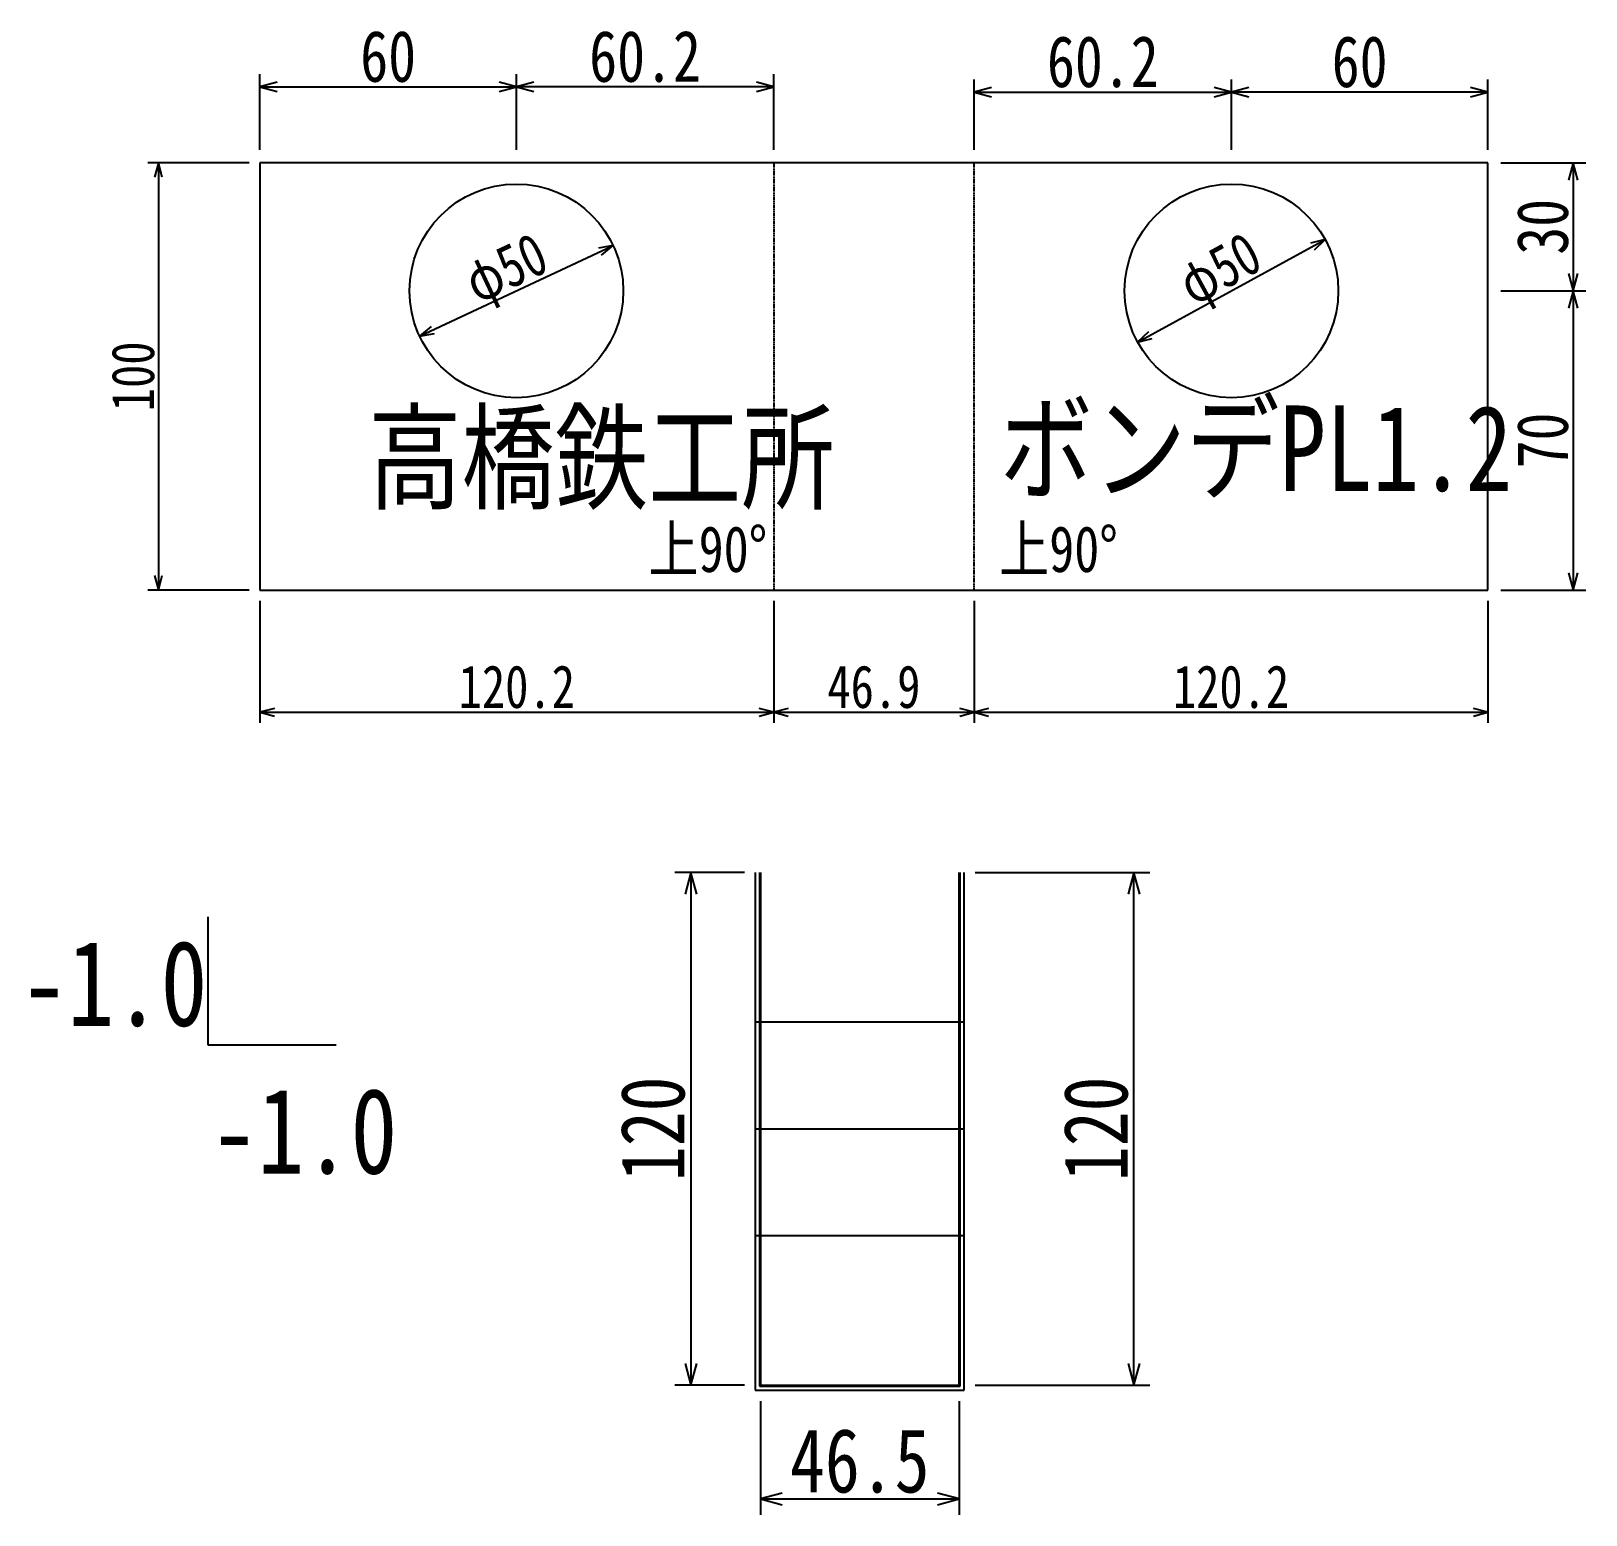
# Model space of a CAD drawing. Extents: x 2 to 366, y 0 to 347.
import ezdxf
from ezdxf.enums import TextEntityAlignment as Align

# ---------------------------------------------------------------- set-up
doc = ezdxf.new("R2010")
doc.units = 0
doc.linetypes.add('HIDDEN', pattern=[0.375, 0.25, -0.125])
doc.layers.get('0').update_dxf_attribs({"linetype": 'CONTINUOUS'})
doc.styles.add('GOTHIC', font='ＭＳ ゴシック')

msp = doc.modelspace()

# ---------------------------------------------------------------- linework, layer by layer
at = {"color": 134, "linetype": 'CONTINUOUS'}
for p, q in [((55.868206, 319.444675), (55.868206, 337.171445)), ((59.925095, 335.258485), (55.868206, 334.171445)), ((115.868206, 334.171445), (111.811318, 335.258485)), ((115.868206, 319.444675), (115.868206, 337.171445)), ((119.925095, 335.258485), (115.868206, 334.171445)), ((176.068206, 334.171445), (172.011318, 335.258485)), ((176.068206, 319.444675), (176.068206, 337.171445)), ((222.968206, 319.444675), (222.968206, 335.937013)), ((283.168206, 319.444675), (283.168206, 335.937013)), ((343.168206, 319.444675), (343.168206, 335.937013)), ((55.868206, 334.171445), (59.925095, 333.084405)), ((55.868206, 334.171445), (115.868206, 334.171445)), ((111.811318, 333.084405), (115.868206, 334.171445)), ((115.868206, 334.171445), (119.925095, 333.084405)), ((176.068206, 334.171445), (115.868206, 334.171445)), ((172.011318, 333.084405), (176.068206, 334.171445)), ((227.025095, 334.024053), (222.968206, 332.937013)), ((222.968206, 332.937013), (227.025095, 331.849973)), ((222.968206, 332.937013), (283.168206, 332.937013)), ((283.168206, 332.937013), (279.111318, 334.024053)), ((279.111318, 331.849973), (283.168206, 332.937013)), ((287.225095, 334.024053), (283.168206, 332.937013)), ((283.168206, 332.937013), (287.225095, 331.849973)), ((343.168206, 332.937013), (283.168206, 332.937013)), ((343.168206, 332.937013), (339.111318, 334.024053)), ((339.111318, 331.849973), (343.168206, 332.937013)), ((53.368206, 316.444675), (29.61768, 316.444675)), ((32.11768, 316.444675), (31.211814, 313.063934)), ((33.023547, 313.063934), (32.11768, 316.444675)), ((32.11768, 316.444675), (32.11768, 216.444675)), ((346.168206, 316.444675), (366.103383, 316.444675)), ((363.103383, 316.444675), (362.016343, 312.387786)), ((364.190423, 312.387786), (363.103383, 316.444675)), ((363.103383, 316.444675), (363.103383, 286.444675)), ((261.230002, 274.456548), (305.106411, 298.432801)), ((305.106411, 298.432801), (301.70533, 297.606575)), ((302.574102, 296.016728), (305.106411, 298.432801)), ((93.240626, 275.814877), (138.495787, 297.074472)), ((138.495787, 297.074472), (135.050701, 296.456912)), ((135.821035, 294.817106), (138.495787, 297.074472)), ((362.016343, 290.501563), (363.103383, 286.444675)), ((363.103383, 286.444675), (364.190423, 290.501563)), ((346.168206, 286.444675), (366.103383, 286.444675)), ((346.168206, 286.444675), (366.103383, 286.444675)), ((363.103383, 286.444675), (362.016343, 282.387786)), ((364.190423, 282.387786), (363.103383, 286.444675)), ((363.103383, 286.444675), (363.103383, 216.444675)), ((95.915377, 278.072244), (93.240626, 275.814877)), ((263.762311, 276.872622), (261.230002, 274.456548)), ((93.240626, 275.814877), (96.685712, 276.432438)), ((261.230002, 274.456548), (264.631082, 275.282775)), ((31.211814, 219.825415), (32.11768, 216.444675)), ((32.11768, 216.444675), (33.023547, 219.825415)), ((362.016343, 220.501563), (363.103383, 216.444675)), ((363.103383, 216.444675), (364.190423, 220.501563)), ((53.368206, 216.444675), (29.61768, 216.444675)), ((346.168206, 216.444675), (366.103383, 216.444675)), ((55.868206, 213.944675), (55.868206, 185.340892)), ((176.068206, 213.944675), (176.068206, 185.340892)), ((176.068206, 213.944675), (176.068206, 185.340892)), ((222.968206, 213.944675), (222.968206, 185.340892)), ((222.968206, 213.944675), (222.968206, 185.340892)), ((343.168206, 213.944675), (343.168206, 185.340892)), ((59.248947, 188.746759), (55.868206, 187.840892)), ((55.868206, 187.840892), (59.248947, 186.935026)), ((55.868206, 187.840892), (176.068206, 187.840892)), ((176.068206, 187.840892), (172.687466, 188.746759)), ((172.687466, 186.935026), (176.068206, 187.840892)), ((179.448947, 188.746759), (176.068206, 187.840892)), ((176.068206, 187.840892), (179.448947, 186.935026)), ((176.068206, 187.840892), (222.968206, 187.840892)), ((222.968206, 187.840892), (219.587466, 188.746759)), ((219.587466, 186.935026), (222.968206, 187.840892)), ((226.348947, 188.746759), (222.968206, 187.840892)), ((222.968206, 187.840892), (226.348947, 186.935026)), ((222.968206, 187.840892), (343.168206, 187.840892)), ((343.168206, 187.840892), (339.787466, 188.746759)), ((339.787466, 186.935026), (343.168206, 187.840892)), ((169.212809, 150.356816), (152.953107, 150.356816)), ((156.703107, 150.356816), (155.344307, 145.285706)), ((158.061907, 145.285706), (156.703107, 150.356816)), ((156.703107, 150.356816), (156.703107, 30.356816)), ((223.212809, 150.356816), (264.110436, 150.356816)), ((260.360436, 150.356816), (259.001636, 145.285706)), ((261.719236, 145.285706), (260.360436, 150.356816)), ((260.360436, 30.356816), (260.360436, 150.356816)), ((155.344307, 35.427927), (156.703107, 30.356816)), ((156.703107, 30.356816), (158.061907, 35.427927)), ((259.001636, 35.427927), (260.360436, 30.356816)), ((260.360436, 30.356816), (261.719236, 35.427927)), ((169.212809, 30.356816), (152.953107, 30.356816)), ((223.212809, 30.356816), (264.110436, 30.356816)), ((172.962809, 26.606816), (172.962809, 0)), ((219.462809, 26.606816), (219.462809, 0)), ((178.03392, 5.1088), (172.962809, 3.75)), ((172.962809, 3.75), (178.03392, 2.3912)), ((172.962809, 3.75), (219.462809, 3.75)), ((219.462809, 3.75), (214.391699, 5.1088)), ((214.391699, 2.3912), (219.462809, 3.75))]:
    msp.add_line(p, q, dxfattribs=at)
at = {"color": 2, "linetype": 'CONTINUOUS'}
for p, q in [((343.168206, 316.444675), (55.868206, 316.444675)), ((55.868206, 316.444675), (55.868206, 216.444675)), ((343.168206, 216.444675), (343.168206, 316.444675)), ((55.868206, 216.444675), (343.168206, 216.444675)), ((171.762809, 150.356816), (171.762809, 29.156816)), ((172.762809, 150.356816), (172.762809, 30.156816)), ((219.662809, 30.156816), (219.662809, 150.356816)), ((220.662809, 29.156816), (220.662809, 150.356816)), ((43.668056, 139.993614), (43.668056, 109.993614)), ((43.668056, 109.993614), (73.668056, 109.993614)), ((171.762809, 29.156816), (220.662809, 29.156816)), ((172.762809, 30.156816), (219.662809, 30.156816))]:
    msp.add_line(p, q, dxfattribs=at)
at = {"color": 7, "linetype": 'HIDDEN'}
for p, q in [((176.068206, 316.444675), (176.068206, 216.444675)), ((222.968206, 216.444675), (222.968206, 316.444675))]:
    msp.add_line(p, q, dxfattribs=at)
at = {"color": 5, "linetype": 'CONTINUOUS'}
for p, q in [((172.962809, 150.356816), (172.962809, 30.356816)), ((219.462809, 30.356816), (219.462809, 150.356816)), ((172.962809, 30.356816), (219.462809, 30.356816))]:
    msp.add_line(p, q, dxfattribs=at)
at = {"color": 1, "linetype": 'CONTINUOUS'}
for p, q in [((171.762809, 115.356816), (220.662809, 115.356816)), ((171.762809, 90.356816), (220.662809, 90.356816)), ((171.762809, 65.356816), (220.662809, 65.356816))]:
    msp.add_line(p, q, dxfattribs=at)
at = {"color": 4, "linetype": 'CONTINUOUS'}
for centre in [(115.868206, 286.444675), (283.168206, 286.444675)]:
    msp.add_circle(centre, 25, dxfattribs=at)

# ---------------------------------------------------------------- texts
at = {"color": 134, "style": 'GOTHIC', "width": 0.8}
for s, height, p in [('60', 12, (85.868206, 335.371445)), ('60.2', 12, (145.968206, 335.371445)), ('60.2', 12, (253.068206, 334.137013)), ('60', 12, (313.168206, 334.137013)), ('120.2', 10, (115.968206, 188.840892)), ('46.9', 10, (199.518206, 188.840892)), ('120.2', 10, (283.068206, 188.840892)), ('46.5', 15, (196.212809, 5.25))]:
    msp.add_text(s, height=height, dxfattribs=at).set_placement(p, align=Align.CENTER)
for s, height, rotation, p in [('30', 12, 90, (361.903383, 301.444675)), ('φ50', 10, 25.162811, (115.443014, 287.349778)), ('φ50', 10, 28.654387, (282.688681, 287.322203)), ('100', 10, 90, (31.11768, 266.444675)), ('70', 12, 90, (361.903383, 251.444675)), ('120', 15, 90, (155.203107, 90.356816)), ('120', 15, 90, (258.860436, 90.356816))]:
    msp.add_text(s, height=height, rotation=rotation, dxfattribs=at).set_placement(p, align=Align.CENTER)
at = {"color": 7, "style": 'GOTHIC', "width": 0.8}
for s, height, p in [('ボンデPL1.2 ', 20, (228.930225, 259.623924)), ('高橋鉄工所', 20, (81.211553, 257.457494)), ('上90°', 10.769139, (146.75327, 231.420604)), ('上90°', 10.769139, (228.778235, 231.420604)), ('-1.0', 20, (0, 134.438667)), ('-1.0', 20, (44.439576, 99.874553))]:
    msp.add_text(s, height=height, dxfattribs=at).set_placement(p, align=Align.TOP_LEFT)

doc.saveas('drawing.dxf')
